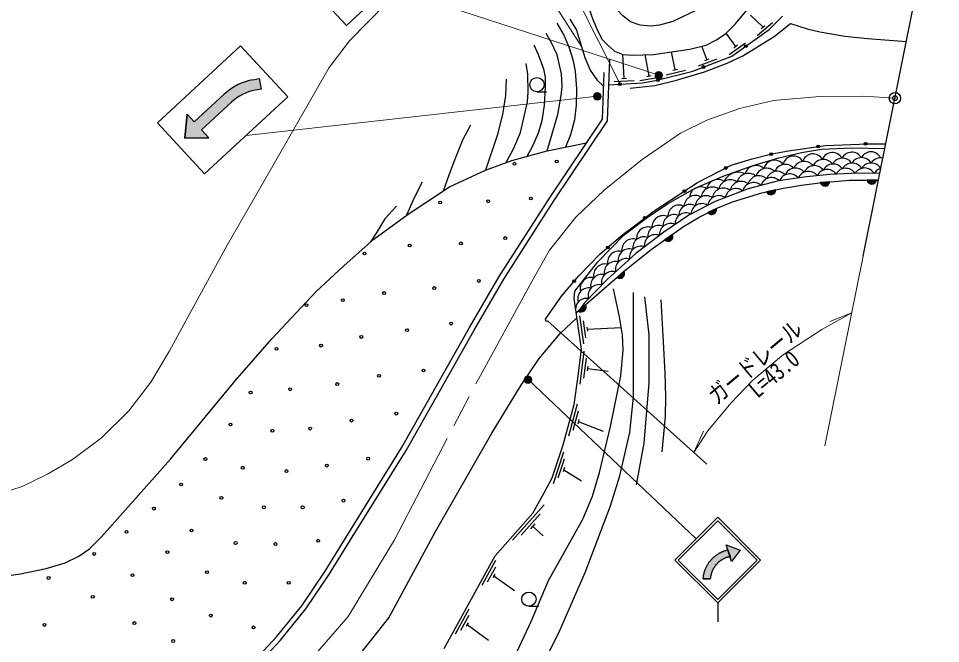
# Model space of a CAD drawing. Units: millimetres at full size, sheet at 1:1000; details may follow other scales. Extents: x 40000 to 680000, y 20000 to 380000.
# Drawn here: x 422576 to 519473, y 266117 to 331831 of the extents above; entities that cross this region are included whole.
import ezdxf
from ezdxf.enums import TextEntityAlignment as Align

# ---------------------------------------------------------------- set-up
doc = ezdxf.new("R2010")
doc.units = ezdxf.units.MM
doc.header["$LTSCALE"] = 1000
doc.header["$PDMODE"] = 32
doc.header["$PDSIZE"] = 500
doc.linetypes.add('CHAIN', pattern=[18.5, 12, -1.5, 3.5, -1.5])
doc.linetypes.add('DASHED', pattern=[7.5, 6, -1.5])
for name, color, linetype, lineweight in [('M-BGD', 7, 'Continuous', 25), ('M-BMK', 2, 'CHAIN', 13), ('M-BMK-OTRS', 5, 'Continuous', 25), ('M-BMK-SRVR', 3, 'Continuous', 25), ('M-STR-HTXT', 7, 'Continuous', 13), ('M-STR-STRC', 7, 'Continuous', 25)]:
    doc.layers.add(name, color=color, linetype=linetype, lineweight=lineweight)
doc.layers.add('M-OTRS', color=6, linetype='Continuous')
doc.styles.add('ＭＳ ゴシック', font='')
doc.styles.get('ＭＳ ゴシック').set_extended_font_data('MS Gothic')

msp = doc.modelspace()

# ---------------------------------------------------------------- hatches: boundary and pattern name
at = {"layer": 'M-BGD'}
for points in [[(498893, 328832, -1), (499137, 329007, -0.41421), (499103, 328797, -0.41421)], [(494426, 326667, -1), (494706, 326775, -0.41421), (494620, 326581, -0.41421)], [(485646, 324912, -1), (485946, 324927, -0.41421), (485804, 324770, -0.41421)], [(489617, 325318, -1), (489908, 325392, -0.41421), (489800, 325210, -0.41421)], [(511452, 318650, -1), (511752, 318663, -1)], [(506465, 318351, -1), (506762, 318394, -0.41421), (506635, 318224, -0.41421)], [(501535, 317529, -1), (501826, 317602, -1)], [(496777, 316041, -1), (497044, 316178, -1)], [(507822, 314650, -0.82183), (506834, 314570)], [(512739, 314819, -0.82183), (511748, 314818)], [(492429, 313584, -1), (492680, 313748, -0.41421), (492637, 313541, -0.41421)], [(502164, 313816, -0.82183), (501196, 313604)], [(495915, 311865, -0.82183), (495031, 311417)], [(488295, 310775, -1), (488535, 310955, -0.41421), (488504, 310745, -0.41421)], [(491301, 309125, -0.82183), (490492, 308553)], [(484392, 307653, -1), (484620, 307848, -0.41421), (484603, 307636, -0.41421)], [(486195, 305250, -0.82183), (485449, 304598)], [(480879, 304103, -1), (481073, 304333, -1)], [(482166, 301731, -0.82183), (481419, 301079)]]:
    msp.add_hatch(color=256, dxfattribs=at).paths.add_polyline_path(points)
at = {"layer": 'M-STR-HTXT'}
for points in [[(489529, 325641, -1), (490204, 326071, -0.41421), (490082, 325519, -0.41421)], [(483077, 323429, -1), (483752, 323859, -0.41421), (483629, 323307, -0.41421)], [(475785, 293651, -1), (476459, 294081, -0.41421), (476337, 293528, -0.41421)]]:
    msp.add_hatch(color=256, dxfattribs=at).paths.add_polyline_path(points)
at = {"layer": 'M-STR-STRC'}
for points in [[(447228, 325387), (447867, 325508), (448077, 324403), (447437, 324282, 0.14097), (444969, 323037), (441821, 320120), (442585, 319295), (440063, 319258), (440291, 321770), (441056, 320945), (444204, 323862, -0.14097)], [(497352, 275256), (497308, 275247), (497264, 275237), (497220, 275227), (497176, 275215), (497133, 275203), (497090, 275190), (497047, 275176), (497004, 275162), (496961, 275147), (496919, 275131), (496877, 275114), (496836, 275097), (496794, 275079), (496753, 275060), (496713, 275040), (496672, 275020), (496632, 274999), (496593, 274977), (496554, 274955), (496515, 274932), (496476, 274908), (496438, 274884), (496401, 274859), (496364, 274833), (496327, 274807), (496291, 274780), (496255, 274753), (496220, 274724), (496185, 274696), (496151, 274666), (496117, 274636), (496084, 274606), (496051, 274574), (496019, 274543), (495988, 274510), (495957, 274478), (495926, 274444), (495897, 274410), (495867, 274376), (495839, 274341), (495811, 274306), (495783, 274270), (495757, 274233), (495731, 274197), (495705, 274159), (495680, 274122), (495656, 274083), (495633, 274045), (495610, 274006), (495588, 273967), (495566, 273927), (495546, 273887), (495526, 273846), (495506, 273806), (495488, 273764), (495470, 273723), (495453, 273681), (495436, 273639), (495421, 273597), (495406, 273554), (495391, 273512), (495378, 273468), (495365, 273425), (495353, 273382), (495342, 273338), (495332, 273294), (495322, 273250), (495313, 273206), (495305, 273161), (495298, 273117), (495291, 273072), (495286, 273027), (495281, 272982), (495276, 272938), (495276, 272933), (494533, 272935), (494535, 272973), (494540, 273031), (494546, 273089), (494553, 273147), (494561, 273204), (494570, 273261), (494580, 273319), (494591, 273376), (494603, 273432), (494616, 273489), (494630, 273545), (494645, 273602), (494661, 273657), (494678, 273713), (494695, 273768), (494714, 273823), (494734, 273878), (494755, 273932), (494776, 273986), (494799, 274039), (494822, 274093), (494847, 274145), (494872, 274197), (494898, 274249), (494925, 274301), (494953, 274351), (494982, 274402), (495012, 274452), (495043, 274501), (495074, 274550), (495107, 274598), (495140, 274646), (495174, 274693), (495209, 274739), (495244, 274785), (495281, 274830), (495318, 274875), (495356, 274919), (495395, 274962), (495434, 275004), (495475, 275046), (495516, 275087), (495557, 275128), (495600, 275168), (495643, 275206), (495686, 275245), (495731, 275282), (495776, 275319), (495822, 275355), (495868, 275390), (495915, 275424), (495962, 275457), (496010, 275490), (496059, 275522), (496108, 275552), (496158, 275582), (496208, 275612), (496259, 275640), (496310, 275667), (496362, 275694), (496414, 275719), (496466, 275744), (496519, 275768), (496573, 275791), (496627, 275812), (496681, 275833), (496735, 275853), (496790, 275872), (496845, 275890), (496901, 275908), (496957, 275924), (497013, 275939), (497069, 275953), (497125, 275966), (496960, 276486), (498429, 275921), (497518, 274737)], [(497125, 275966), (497069, 275953), (497013, 275939), (496957, 275924), (496901, 275908), (496845, 275890), (496790, 275872), (496735, 275853), (496681, 275833), (496627, 275812), (496573, 275791), (496519, 275768), (496466, 275744), (496414, 275719), (496362, 275694), (496310, 275667), (496259, 275640), (496208, 275612), (496158, 275582), (496108, 275552), (496059, 275522), (496010, 275490), (495962, 275457), (495915, 275424), (495868, 275390), (495822, 275355), (495776, 275319), (495731, 275282), (495686, 275245), (495643, 275206), (495600, 275168), (495557, 275128), (495516, 275087), (495475, 275046), (495434, 275004), (495395, 274962), (495356, 274919), (495318, 274875), (495281, 274830), (495244, 274785), (495209, 274739), (495174, 274693), (495140, 274646), (495107, 274598), (495074, 274550), (495043, 274501), (495012, 274452), (494982, 274402), (494953, 274351), (494925, 274301), (494898, 274249), (494872, 274197), (494847, 274145), (494822, 274093), (494799, 274039), (494776, 273986), (494755, 273932), (494734, 273878), (494714, 273823), (494695, 273768), (494678, 273713), (494661, 273657), (494645, 273602), (494630, 273545), (494616, 273489), (494603, 273432), (494591, 273376), (494580, 273319), (494570, 273261), (494561, 273204), (494553, 273147), (494546, 273089), (494540, 273031), (494535, 272973), (494533, 272935), (495276, 272933), (495281, 272982), (495286, 273027), (495291, 273072), (495298, 273117), (495305, 273161), (495313, 273206), (495322, 273250), (495332, 273294), (495342, 273338), (495353, 273382), (495365, 273425), (495378, 273468), (495391, 273512), (495406, 273554), (495421, 273597), (495436, 273639), (495453, 273681), (495470, 273723), (495488, 273764), (495506, 273806), (495526, 273846), (495546, 273887), (495566, 273927), (495588, 273967), (495610, 274006), (495633, 274045), (495656, 274083), (495680, 274122), (495705, 274159), (495731, 274197), (495757, 274233), (495783, 274270), (495811, 274306), (495839, 274341), (495867, 274376), (495897, 274410), (495926, 274444), (495957, 274478), (495988, 274510), (496019, 274543), (496051, 274574), (496084, 274606), (496117, 274636), (496151, 274666), (496185, 274696), (496220, 274724), (496255, 274753), (496291, 274780), (496327, 274807), (496364, 274833), (496401, 274859), (496438, 274884), (496476, 274908), (496515, 274932), (496554, 274955), (496593, 274977), (496632, 274999), (496672, 275020), (496713, 275040), (496753, 275060), (496794, 275079), (496836, 275097), (496877, 275114), (496919, 275131), (496961, 275147), (497004, 275162), (497047, 275176), (497090, 275190), (497133, 275203), (497176, 275215), (497220, 275227), (497264, 275237), (497308, 275247), (497352, 275256)]]:
    msp.add_hatch(color=256, dxfattribs=at).paths.add_polyline_path(points)

# ---------------------------------------------------------------- linework, layer by layer
at = {"layer": 'M-BGD'}
for p, q in [((500813, 330940), (499505, 332189)), ((500209, 330030), (501807, 331393)), ((500627, 330781), (501000, 331099)), ((497954, 328898), (496932, 330270)), ((494923, 327501), (494377, 328917)), ((497274, 328043), (498982, 329264)), ((497754, 328755), (498153, 329040)), ((486217, 325543), (486074, 328034)), ((488839, 325779), (488431, 328025)), ((491591, 326439), (491187, 328317)), ((494051, 326845), (496011, 327598)), ((494695, 327413), (495152, 327589)), ((487860, 325297), (489926, 325672)), ((488598, 325736), (489080, 325823)), ((490648, 325890), (492683, 326408)), ((491354, 326379), (491829, 326500)), ((485184, 325188), (487282, 325298)), ((485973, 325530), (486462, 325555)), ((477058, 324122), (478058, 324122)), ((507822, 314650), (506834, 314570)), ((512739, 314819), (511748, 314818)), ((502164, 313816), (501196, 313604)), ((495915, 311865), (495031, 311417)), ((491301, 309125), (490492, 308553)), ((486195, 305250), (485449, 304598)), ((482166, 301731), (481419, 301079)), ((481524, 300577), (481952, 297608)), ((481907, 300026), (482163, 298245)), ((482302, 299386), (482362, 298970)), ((482332, 299178), (485917, 299356)), ((482005, 296847), (481572, 293374)), ((482216, 296115), (481957, 294031)), ((482415, 295279), (482354, 294793)), ((482384, 295036), (484531, 294768)), ((481288, 291297), (480368, 287920)), ((481393, 290543), (480841, 288517)), ((481471, 289687), (481342, 289215)), ((481407, 289451), (484032, 288430)), ((479868, 286243), (478761, 282923)), ((479932, 285484), (479267, 283492)), ((479962, 284625), (479807, 284160)), ((479884, 284393), (481756, 283225)), ((477824, 280709), (474501, 276974)), ((477384, 279763), (475390, 277521)), ((476843, 278704), (476378, 278181)), ((476611, 278443), (477732, 277446)), ((472717, 274835), (471275, 272204)), ((472691, 274165), (471827, 272586)), ((472623, 273416), (472421, 273047)), ((472522, 273231), (474693, 271694)), ((469919, 269729), (468478, 267098)), ((476212, 270032), (477212, 270032)), ((469894, 269059), (469029, 267480)), ((469826, 268309), (469624, 267941)), ((469725, 268125), (471969, 266462))]:
    msp.add_line(p, q, dxfattribs=at)
for points in [[(495973, 346496), (497039, 345779), (497817, 345013), (498365, 344180), (498826, 343226), (499144, 342174), (499268, 341331), (499195, 340042), (498910, 338661), (498470, 337655), (497932, 336748), (497103, 335536), (495547, 334018), (493755, 332677), (491332, 331514), (489935, 331124), (488992, 331027), (487904, 331106), (486909, 331485), (486093, 332101), (485509, 332703), (484797, 333874), (483959, 336031)], [(482487, 333026), (482925, 331733), (483432, 330548), (483918, 329628), (484533, 328984), (485199, 328406), (486069, 328034), (487111, 327987), (489322, 328051), (493110, 328597), (494842, 329034), (495931, 329578), (496920, 330262), (497912, 331254), (499128, 332700)], [(480512, 331742), (481230, 330612), (482097, 327707), (482645, 326402), (483337, 325384), (484073, 324693)], [(484630, 324858), (488146, 325044), (489520, 325293), (493456, 326295), (497538, 327863), (501479, 330681), (502878, 332070)], [(479150, 331328), (479891, 330067), (480425, 328856), (480845, 327522), (481083, 326282), (481201, 324440), (481175, 322726), (481011, 321166), (480599, 319589), (480055, 318303)], [(478121, 317909), (479240, 321716), (479604, 323731), (479709, 324676), (479631, 326013), (479178, 327997), (478564, 329347), (478016, 330244)], [(476719, 329042), (477205, 328040), (477763, 326550), (477920, 325625), (477920, 324655), (477815, 322697), (477560, 321063), (477195, 319757), (476607, 318395), (476016, 317335)], [(422064, 252278), (424058, 252740), (429714, 254515), (437163, 257670), (443969, 261104), (445830, 262266), (448300, 264520), (450100, 266464), (452781, 269756), (455280, 273431), (457466, 277007), (463316, 286422), (470461, 299074), (473574, 304414), (478838, 312650), (484485, 321079), (484731, 327513)], [(473813, 316676), (474650, 318189), (475326, 319828), (475729, 321526), (476071, 323054), (476140, 324095), (476089, 325971), (475924, 327093)], [(421956, 252817), (423913, 253271), (429524, 255032), (436931, 258169), (443699, 261583), (445496, 262706), (447912, 264911), (449685, 266825), (452339, 270084), (454818, 273729), (456998, 277296), (462842, 286702), (469984, 299348), (473104, 304701), (478377, 312951), (483941, 321256), (484129, 326153)], [(473843, 325431), (473743, 323716), (473429, 321722), (472873, 319516), (471650, 315882)], [(470094, 320618), (469242, 319044), (468386, 316941), (467794, 315363), (467211, 313683)], [(418627, 273016), (420561, 273147), (422805, 273439), (425498, 274014), (427478, 274621), (428908, 275298), (430032, 276067), (431321, 277322), (438572, 285498), (445345, 293744), (449196, 298143), (453866, 303121), (456796, 305860), (459926, 308643), (463512, 311263), (467879, 314120), (471650, 315882), (474417, 316898), (478121, 317909), (482265, 318754)], [(467308, 265586), (472658, 275353), (476630, 279819), (477849, 282044), (478651, 283540), (479812, 287021), (480967, 291262), (481378, 294237), (481729, 297054), (480958, 302401), (481048, 303165), (483469, 306257), (486226, 309073), (488659, 310903), (490782, 312335), (493698, 313994), (496620, 315241), (499797, 316374), (502484, 317186), (504871, 317750), (506979, 318083), (510155, 318238), (513613, 318149)], [(477967, 300232), (479633, 302628), (481451, 304781), (483716, 307079), (486100, 309106), (487297, 310033), (489395, 311594), (493931, 314568), (497456, 316392), (499667, 317063), (501753, 317584), (503486, 317915), (507371, 318484), (510044, 318588), (511824, 318666), (513717, 318666)], [(513085, 315527), (510863, 315557), (507841, 315440), (505399, 315194), (502444, 314743), (499251, 313910), (495806, 312584), (493026, 311159), (490404, 309376), (487465, 307137), (484437, 304395), (482041, 301940), (481547, 301190)], [(465016, 314603), (464170, 312966), (463349, 311145)], [(481179, 300869), (486283, 305327), (489053, 307532), (492469, 309953), (494192, 310991), (495911, 311864), (497593, 312544), (500678, 313491), (502962, 313990), (504871, 314316), (506744, 314563), (509886, 314817), (512943, 314819)], [(462297, 312093), (461076, 310761), (460243, 309347), (459586, 308340)], [(416054, 237011), (428050, 237273), (431253, 238244), (441633, 242165), (454240, 248823), (466649, 255181), (469458, 257755), (471815, 260289), (473209, 261885), (474706, 264683), (476442, 268431), (478271, 272741), (480017, 275879), (481870, 279184), (482890, 281619), (483627, 284097), (484782, 288947), (485888, 294272), (486107, 296955), (486041, 298564), (485733, 300478), (485101, 303397)], [(422227, 234594), (424307, 234603), (426935, 234781), (428321, 234941), (432063, 235738), (436023, 237427), (440586, 239719), (445439, 241867), (455242, 245755), (461383, 248588), (465799, 250897), (468191, 252567), (471073, 254835), (473341, 257053), (475069, 259149), (476256, 261030), (477274, 263035), (479446, 267404), (482117, 273586), (484806, 280612), (485771, 283739), (486809, 288310), (487201, 292036), (487196, 303028)], [(488351, 302551), (488803, 298585), (488803, 293514), (488283, 287177), (487474, 282807)], [(490078, 302245), (490334, 297847), (490507, 294527), (490557, 292102), (490545, 289983), (490174, 286281)], [(424836, 245248), (428867, 246297), (432148, 247288), (444228, 251938), (447000, 253812), (449738, 255930), (452625, 258568), (454767, 260592), (457692, 263969), (461509, 268839), (466416, 277882), (472326, 288240), (475336, 293189), (477284, 296089), (479501, 298705), (481250, 300375)]]:
    msp.add_lwpolyline(points, dxfattribs=at)
at = {"layer": 'M-BGD', "linetype": 'DASHED'}
msp.add_lwpolyline([(486855, 324498), (489443, 324785), (491730, 325348), (494667, 326222), (497060, 327113), (498698, 327888), (502000, 329919), (503689, 331313), (505443, 330738), (506776, 330438), (509397, 329972), (511794, 329734), (515878, 329409)], dxfattribs=at)
at = {"layer": 'M-BGD'}
for centre, radius in [((499015, 328919), 150), ((494566, 326721), 150), ((477058, 324872), 750), ((485796, 324919), 150), ((489763, 325355), 150), ((511602, 318656), 150), ((506613, 318373), 150), ((479140, 316791), 150), ((501680, 317565), 150), ((474695, 316559), 150), ((496910, 316110), 150), ((476424, 312899), 150), ((492555, 313666), 150), ((466887, 312489), 150), ((471934, 312609), 150), ((488415, 310865), 150), ((469075, 308187), 150), ((473735, 308741), 150), ((458936, 307126), 150), ((463691, 307959), 150), ((484506, 307751), 150), ((470951, 304236), 150), ((480976, 304218), 150), ((466275, 303491), 150), ((456669, 302217), 150), ((460995, 302962), 150), ((452852, 301693), 150), ((468054, 299748), 150), ((458599, 298345), 150), ((463407, 299061), 150), ((454379, 297436), 150), ((449686, 297100), 150), ((465143, 294818), 150), ((460466, 294263), 150), ((446976, 292506), 150), ((451133, 292843), 150), ((456082, 293401), 150), ((462278, 290286), 150), ((444867, 289148), 150), ((453237, 288709), 150), ((457572, 289555), 150), ((449262, 288490), 150), ((442222, 285515), 150), ((454985, 284822), 150), ((459319, 285553), 150), ((446147, 284602), 150), ((450738, 284251), 150), ((439674, 282843), 150), ((443905, 281431), 150), ((456727, 281139), 150), ((436817, 280305), 150), ((448356, 280438), 150), ((452442, 280438), 150), ((440767, 278010), 150), ((433937, 277857), 150), ((445402, 276688), 150), ((449589, 276576), 150), ((454077, 276929), 150), ((430528, 275535), 150), ((438228, 275724), 150), ((434568, 273308), 150), ((442385, 273627), 150), ((425746, 273010), 150), ((446350, 272514), 150), ((450976, 272495), 150), ((476212, 270782), 750), ((430385, 271026), 150), ((438722, 270769), 150), ((434763, 268275), 150), ((442793, 269051), 150), ((425314, 268077), 150), ((447278, 267819), 150), ((438829, 266387), 150)]:
    msp.add_circle(centre, radius, dxfattribs=at)
for centre, radius, start, end in [((502021, 315810), 1129, 36.14804, 167.762), ((504010, 316273), 1096, 27.9052, 169.31757), ((506059, 316472), 1125, 28.36844, 163.84503), ((507152, 315815), 1196, 36.44416, 153.50004), ((508110, 316592), 1139, 28.83346, 158.65178), ((509160, 315949), 1194, 33.91193, 151.11082), ((510150, 316586), 1181, 31.06803, 151.94532), ((511172, 316007), 1189, 31.77249, 149.22631), ((512158, 316684), 1120, 25.986, 152.81727), ((513165, 316014), 1160, 77.71469, 147.79207), ((500092, 315118), 1244, 48.42757, 162.86593), ((501205, 314881), 1202, 45.44087, 162.17631), ((503136, 315333), 1160, 40.5436, 159.57323), ((504228, 314931), 1176, 39.06984, 157.23853), ((505133, 315563), 1232, 39.63777, 154.80171), ((506209, 315181), 1175, 37.09805, 155.29829), ((507541, 314803), 1156, 34.96814, 154.23611), ((508192, 315354), 1175, 34.62959, 152.86168), ((509510, 314915), 1160, 32.68412, 151.71374), ((510176, 315446), 1170, 32.01866, 150.52868), ((511486, 314948), 1162, 30.33075, 149.24508), ((512177, 315452), 1181, 30.79284, 148.66731), ((513481, 314933), 1160, 104.4441, 148.74411), ((498187, 314087), 1571, 62.87155, 156.83748), ((499269, 314321), 1220, 49.5547, 165.38155), ((500384, 314130), 1165, 46.26727, 165.02245), ((501720, 313944), 1157, 44.71003, 163.95765), ((502288, 314605), 1158, 42.36854, 161.52111), ((503620, 314327), 1160, 39.16611, 158.19573), ((505581, 314602), 1156, 37.42868, 156.6903), ((494258, 312963), 1162, 56.77695, 175.692), ((495511, 312889), 1215, 56.23641, 172.32036), ((496078, 313697), 1207, 56.57445, 168.62334), ((496668, 312829), 1174, 53.5622, 171.85704), ((497361, 313682), 1195, 52.43986, 169.57172), ((497976, 312809), 1141, 50.99119, 171.1177), ((498506, 313542), 1164, 49.77705, 168.58618), ((499819, 313418), 1158, 46.96456, 166.12526), ((507320, 314708), 505, 195.78912, 353.44731), ((512244, 314916), 505, 191.21313, 348.87132), ((493703, 312018), 1196, 59.69414, 176.75095), ((494860, 312021), 1168, 56.40097, 174.97803), ((496170, 312048), 1156, 54.10016, 173.36914), ((501659, 313806), 505, 203.50443, 1.16262), ((491983, 311031), 1179, 63.48926, 181.49144), ((493134, 311104), 1164, 61.1501, 179.99243), ((494400, 311202), 1160, 57.61666, 176.64628), ((490331, 309918), 1182, 66.40514, 184.26155), ((491477, 310052), 1163, 64.88537, 183.76735), ((492730, 310234), 1156, 63.70509, 183.00398), ((495429, 311728), 505, 218.07206, 15.73025), ((489859, 308907), 1162, 66.83464, 185.75855), ((491097, 309117), 1160, 65.57985, 184.65178), ((488722, 308714), 1196, 68.86668, 185.95398), ((489502, 307949), 1160, 67.79159, 186.82121), ((490840, 308919), 505, 226.49468, 24.15287), ((487139, 307499), 1160, 70.16899, 189.19861), ((488285, 307713), 1156, 68.78266, 188.08509), ((485642, 306207), 1160, 72.37021, 191.39983), ((486770, 306450), 1161, 71.3882, 190.3665), ((487951, 306723), 1158, 69.88335, 189.03582), ((485296, 305128), 1161, 73.39124, 192.39285), ((486461, 305434), 1160, 72.64478, 191.6744), ((484194, 304845), 1175, 74.66843, 192.87764), ((485007, 304080), 1163, 74.14123, 193.01225), ((485758, 304998), 505, 232.304, 29.96219), ((482786, 303433), 1180, 77.14577, 195.11249), ((483864, 303758), 1160, 75.11793, 194.18917), ((482504, 302343), 1160, 78.0615, 197.09112), ((483596, 302691), 1160, 76.16849, 195.19811), ((482273, 301247), 1158, 79.8946, 199.05873), ((481728, 301479), 505, 232.304, 29.96219), ((478089, 300146), 150, 139.81111, 319.81111)]:
    msp.add_arc(centre, radius, start, end, dxfattribs=at)
at = {"layer": 'M-BMK'}
msp.add_lwpolyline([(418140, 247375), (422761, 247858), (428581, 249346), (435733, 252245), (446656, 258437), (450994, 261839), (457234, 268948), (462076, 277036), (470906, 293916), (476536, 304182), (478388, 307479), (481147, 310936), (484126, 313773), (488132, 317015), (492149, 319783), (494896, 321129), (498360, 322363), (501923, 323196), (506779, 323631), (511416, 323676), (514679, 323448)], dxfattribs=at)
at = {"layer": 'M-BMK-OTRS'}
msp.add_line((511337, 306836), (519473, 347279), dxfattribs=at)
at = {"layer": 'M-BMK-SRVR'}
msp.add_circle((514679, 323448), 600, dxfattribs=at)
at = {"layer": 'M-OTRS'}
msp.add_point((514679, 323448), dxfattribs=at)
at = {"layer": 'M-STR-HTXT'}
for p, q in [((481742, 328895), (472571, 343153)), ((485796, 324919), (478719, 338995)), ((489867, 325856), (461409, 335135)), ((483414, 323644), (446511, 319540)), ((511337, 306836), (507327, 286908)), ((507849, 299984), (510137, 300874)), ((478187, 300033), (494908, 284978)), ((476122, 293866), (493803, 277138)), ((493543, 286206), (494580, 288432))]:
    msp.add_line(p, q, dxfattribs=at)
for points in [[(419110, 281384), (422979, 282631), (425619, 283939), (428259, 285450), (431299, 287757), (434166, 290569), (436491, 293610), (438444, 296897), (440782, 301208), (444525, 307998), (447673, 313466), (455237, 326679), (457370, 329467), (461276, 333480), (464680, 336450), (468485, 339302), (470334, 340537), (473185, 342199)], [(493543, 286206), (495020, 288483), (497435, 291392), (499746, 293817), (502959, 296514), (507010, 299123), (510137, 300874)]]:
    msp.add_lwpolyline(points, dxfattribs=at)
for centre in [(489867, 325856), (483414, 323644), (476122, 293866)]:
    msp.add_circle(centre, 400, dxfattribs=at)
at = {"layer": 'M-STR-STRC'}
for p, q in [((441056, 320945), (444204, 323862)), ((444969, 323037), (441821, 320120)), ((444133, 322263), (444571, 322668)), ((491553, 274888), (496053, 279388)), ((500553, 274888), (496053, 279388)), ((491906, 274888), (496053, 279035)), ((500200, 274888), (496053, 279035)), ((497518, 274737), (496960, 276486)), ((496960, 276486), (498429, 275921)), ((498429, 275921), (497518, 274737)), ((491553, 274888), (496053, 270387)), ((491906, 274888), (496053, 270741)), ((496053, 270388), (500553, 274888)), ((496053, 270741), (500200, 274888)), ((494533, 272935), (495276, 272933)), ((496053, 270387), (496053, 268388))]:
    msp.add_line(p, q, dxfattribs=at)
for points in [[(465779, 339184), (457039, 331086), (452076, 336443), (460816, 344541)], [(442141, 315491), (450881, 323588), (445918, 328945), (437178, 320848)], [(440063, 319258), (440291, 321770), (441056, 320945), (440291, 321770), (440063, 319258), (442585, 319295), (441821, 320120), (442585, 319295)], [(496960, 276486), (498429, 275921), (497518, 274737)], [(496960, 276486), (498429, 275921), (497518, 274737)], [(497125, 275966), (496960, 276486), (498429, 275921), (497518, 274737), (497352, 275256)], [(497125, 275966), (497352, 275256), (497352, 275256), (497308, 275247), (497264, 275237), (497220, 275227), (497176, 275215), (497133, 275203), (497090, 275190), (497047, 275176), (497004, 275162), (496961, 275147), (496919, 275131), (496877, 275114), (496836, 275097), (496794, 275079), (496753, 275060), (496713, 275040), (496672, 275020), (496632, 274999), (496593, 274977), (496554, 274955), (496515, 274932), (496476, 274908), (496438, 274884), (496401, 274859), (496364, 274833), (496327, 274807), (496291, 274780), (496255, 274753), (496220, 274724), (496185, 274696), (496151, 274666), (496117, 274636), (496084, 274606), (496051, 274574), (496019, 274543), (495988, 274510), (495957, 274478), (495926, 274444), (495897, 274410), (495867, 274376), (495839, 274341), (495811, 274306), (495783, 274270), (495757, 274233), (495731, 274197), (495705, 274159), (495680, 274122), (495656, 274083), (495633, 274045), (495610, 274006), (495588, 273967), (495566, 273927), (495546, 273887), (495526, 273846), (495506, 273806), (495488, 273764), (495470, 273723), (495453, 273681), (495436, 273639), (495421, 273597), (495406, 273554), (495391, 273512), (495378, 273468), (495365, 273425), (495353, 273382), (495342, 273338), (495332, 273294), (495322, 273250), (495313, 273206), (495305, 273161), (495298, 273117), (495291, 273072), (495286, 273027), (495281, 272982), (495276, 272938), (495276, 272933), (495276, 272933), (494533, 272935), (494533, 272935), (494535, 272973), (494540, 273031), (494546, 273089), (494553, 273147), (494561, 273204), (494570, 273261), (494580, 273319), (494591, 273376), (494603, 273432), (494616, 273489), (494630, 273545), (494645, 273602), (494661, 273657), (494678, 273713), (494695, 273768), (494714, 273823), (494734, 273878), (494755, 273932), (494776, 273986), (494799, 274039), (494822, 274093), (494847, 274145), (494872, 274197), (494898, 274249), (494925, 274301), (494953, 274351), (494982, 274402), (495012, 274452), (495043, 274501), (495074, 274550), (495107, 274598), (495140, 274646), (495174, 274693), (495209, 274739), (495244, 274785), (495281, 274830), (495318, 274875), (495356, 274919), (495395, 274962), (495434, 275004), (495475, 275046), (495516, 275087), (495557, 275128), (495600, 275168), (495643, 275206), (495686, 275245), (495731, 275282), (495776, 275319), (495822, 275355), (495868, 275390), (495915, 275424), (495962, 275457), (496010, 275490), (496059, 275522), (496108, 275552), (496158, 275582), (496208, 275612), (496259, 275640), (496310, 275667), (496362, 275694), (496414, 275719), (496466, 275744), (496519, 275768), (496573, 275791), (496627, 275812), (496681, 275833), (496735, 275853), (496790, 275872), (496845, 275890), (496901, 275908), (496957, 275924), (497013, 275939), (497069, 275953)]]:
    msp.add_lwpolyline(points, close=True, dxfattribs=at)
msp.add_lwpolyline([(447228, 325387), (447867, 325508), (448077, 324403), (447437, 324282)], dxfattribs=at)
for radius in [6125, 5000]:
    msp.add_arc((448367, 319369), radius, 100.71897, 132.8148, dxfattribs=at)

# ---------------------------------------------------------------- texts
at = {"layer": 'M-STR-HTXT', "style": 'ＭＳ ゴシック', "width": 0.8}
msp.add_text('ガードレール', height=1833, rotation=40.011, dxfattribs=at).set_placement((500921, 294601), align=Align.BOTTOM_CENTER)
msp.add_text('L=43.0', height=1833, rotation=40.011, dxfattribs=at).set_placement((501352, 295165), align=Align.TOP_CENTER)

doc.saveas('drawing.dxf')
